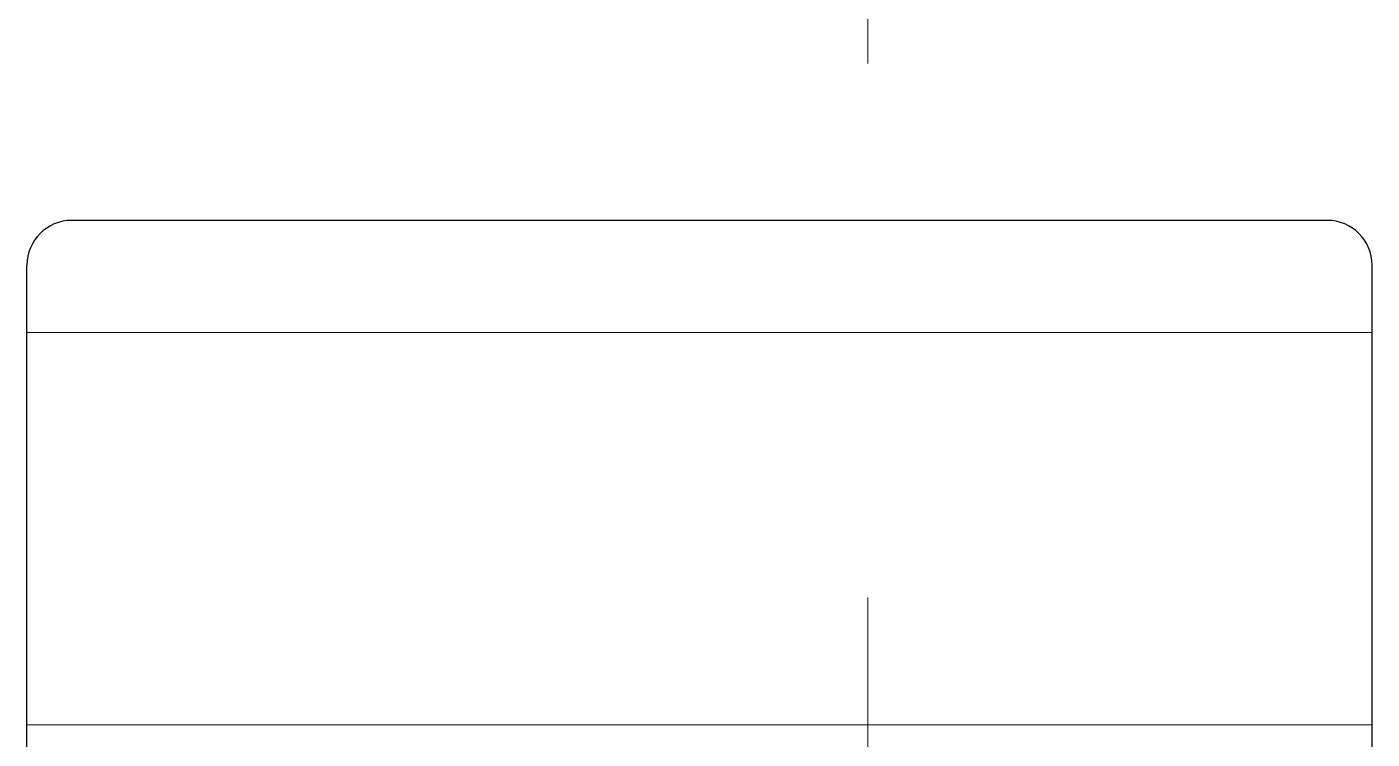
# Model space of a CAD drawing. Header units: metres. Extents: x -44 to 358, y -286 to 66.
# Drawn here: x 6.528 to 7.728, y -265.104 to -264.469 of the extents above; entities that cross this region are included whole.
import ezdxf

# ---------------------------------------------------------------- set-up
doc = ezdxf.new("R2010")
doc.units = ezdxf.units.M
doc.header["$LTSCALE"] = 0.3
doc.linetypes.add('HIDDEN2', pattern=[4.7625, 3.175, -1.5875])
for name, color, linetype, lineweight in [('A-WALL', 7, 'Continuous', 30), ('baños', 141, 'Continuous', 0), ('Columnas', 7, 'Continuous', 18)]:
    doc.layers.add(name, color=color, linetype=linetype, lineweight=lineweight)
doc.layers.add('Techos 1', color=7, linetype='HIDDEN2', lineweight=9, true_color=0x42391a)

# ---------------------------------------------------------------- blocks, each defined once
blk = doc.blocks.new('A$C6528a993')
at = {"layer": 'A-WALL'}
for p, q in [((17.06, 18.3501), (15.69, 18.3501)), ((15.65, 18.3101), (15.65, 17.1901)), ((18.96, 17.1501), (15.69, 17.1501))]:
    blk.add_line(p, q, dxfattribs=at)
for centre, start, end in [((15.69, 18.3101), 90, 180), ((15.69, 17.1901), 180, 270)]:
    blk.add_arc(centre, 0.04, start, end, dxfattribs=at)
at = {"layer": 'baños'}
for p, q in [((15.75, 18.3501), (15.75, 17.1501)), ((16.1, 18.3501), (16.1, 17.1501))]:
    blk.add_line(p, q, dxfattribs=at)
at = {"layer": 'Techos 1'}
blk.add_line((11.7, 17.9001), (26.45, 17.9001), dxfattribs=at)
at = {"layer": 'baños', "linetype": 'Continuous', "flags": 8}
for tag, p in [('MODELNUMBER', (17.4854, 20.4812, 0)), ('TRADENAME', (17.4854, 20.4811, 0)), ('MATERIAL', (17.4854, 20.4811, 0)), ('PRODUCT', (17.4854, 20.4811, 0)), ('MODELNUMBER', (18.6601, 20.4812, 0)), ('MATERIAL', (18.6601, 20.4811, 0)), ('PRODUCT', (18.6601, 20.4811, 0)), ('TRADENAME', (18.6601, 20.4811, 0))]:
    blk.add_attdef(tag, p, '', height=0.0000254, rotation=180.0001, dxfattribs=at)

msp = doc.modelspace()

# ---------------------------------------------------------------- block references
at = {"layer": 'Columnas', "ltscale": 0.2, "rotation": 270}
msp.add_blockref('A$C6528a993', (-10.6218239, -248.9911924), dxfattribs=at)

doc.saveas('drawing.dxf')
